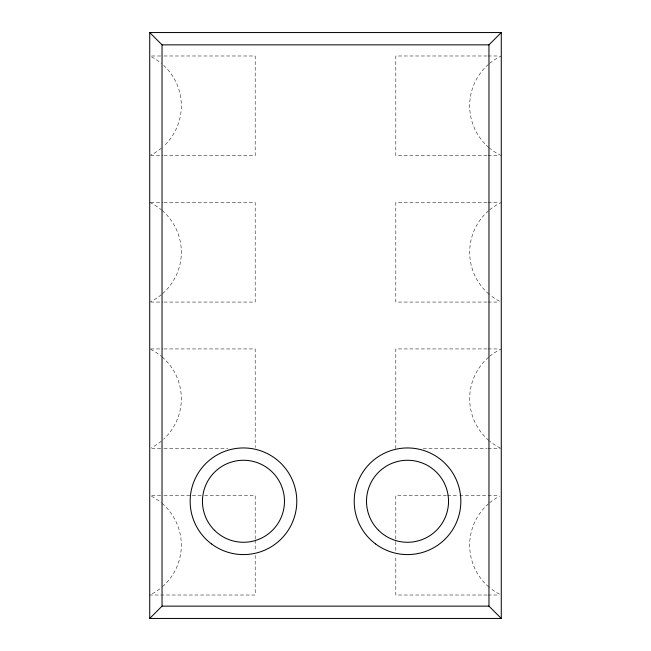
<?xml version="1.0" encoding="UTF-8"?>
<svg xmlns="http://www.w3.org/2000/svg" width="651" height="651" viewBox="0 0 651 651"><rect width="100%" height="100%" fill="white"/><g stroke="black" fill="none" stroke-linecap="round" stroke-linejoin="round"><path stroke-width="0.49" stroke-dasharray="3.25 2.44" d="M151.756 55.986L162.913 55.986M163.93 55.986L255.192 55.986L255.192 155.589L163.93 155.589M487.07 55.986L395.808 55.986L395.808 155.589L487.07 155.589M488.087 55.986L499.244 55.986M150.747 155.589L162.913 155.589M488.087 155.589L499.244 155.589M150.747 202.461L162.913 202.461M163.93 202.461L255.192 202.461L255.192 302.064L163.93 302.064M487.07 202.461L395.808 202.461L395.808 302.064L487.07 302.064M488.087 202.461L499.244 202.461M150.747 302.064L162.913 302.064M488.087 302.064L499.244 302.064M150.747 348.936L162.913 348.936M163.93 348.936L255.192 348.936L255.192 447.522M487.07 348.936L395.808 348.936L395.808 448.539M488.087 348.936L499.244 348.936M151.756 448.539L162.913 448.539M163.93 448.539L227.809 448.539M423.191 448.539L487.07 448.539M488.087 448.539L500.253 448.539M151.756 495.411L162.913 495.411M163.93 495.411L191.304 495.411M192.322 495.411L203.478 495.411M204.487 495.411L255.192 495.411L255.192 539.118M446.513 495.411L395.808 495.411L395.808 551.307M447.522 495.411L458.678 495.411M459.696 495.411L487.07 495.411M488.087 495.411L499.244 495.411M487.07 595.014L395.808 595.014L395.808 555.376M488.087 595.014L499.244 595.014M255.192 540.135L255.192 551.307M255.192 555.376L255.192 595.014L149.73 595.014A55.042 55.042 0 0 0 161.375 587.625M162.132 503.443A55.042 55.042 0 0 1 162.132 586.982M151.504 496.282A55.042 55.042 0 0 1 161.375 502.8M162.132 210.493A55.042 55.042 0 0 1 162.132 294.032M161.375 294.675A55.042 55.042 0 0 1 150.617 301.633M149.73 202.461A55.042 55.042 0 0 1 161.375 209.85M163.613 65.328A55.042 55.042 0 0 1 163.613 146.247M161.375 148.2A55.042 55.042 0 0 1 150.617 155.158M151.504 56.857A55.042 55.042 0 0 1 161.375 63.375M162.132 356.968A55.042 55.042 0 0 1 163.613 439.197M161.375 441.15A55.042 55.042 0 0 1 151.504 447.668M150.617 349.367A55.042 55.042 0 0 1 161.375 356.325M499.496 301.193A55.042 55.042 0 0 1 489.625 294.667M488.868 294.032A55.042 55.042 0 0 1 488.868 210.493M489.625 209.858A55.042 55.042 0 0 1 501.27 202.461M500.383 448.108A55.042 55.042 0 0 1 489.625 441.142M488.868 440.507A55.042 55.042 0 0 1 488.868 356.968M489.625 356.333A55.042 55.042 0 0 1 501.27 348.936M499.496 594.143A55.042 55.042 0 0 1 489.625 587.617M488.868 586.982A55.042 55.042 0 0 1 488.868 503.443M489.625 502.8A55.042 55.042 0 0 1 499.496 496.282M501.27 155.589A55.042 55.042 0 0 1 489.625 148.192M488.868 147.557A55.042 55.042 0 0 1 488.868 64.018M489.625 63.383A55.042 55.042 0 0 1 501.27 55.986"/><path stroke-width="0.98" d="M501.27 618.45L488.966 606.146L488.966 44.854L501.27 32.55L149.73 32.55L149.73 618.45L501.27 618.45L501.27 32.55M149.73 618.45L162.034 606.146L162.034 44.854L149.73 32.55M162.034 44.854L488.966 44.854M162.034 606.146L488.966 606.146M378.524 530.272A41.013 41.013 0 0 0 447.139 511.881A41.013 41.013 0 0 0 396.915 461.657A41.013 41.013 0 0 0 378.524 530.272M375.497 543.894A53.317 53.317 0 0 0 460.452 507.699A53.317 53.317 0 0 0 386.629 452.217A53.317 53.317 0 0 0 375.497 543.894M214.472 530.272A41.013 41.013 0 0 0 283.087 511.881A41.013 41.013 0 0 0 232.863 461.657A41.013 41.013 0 0 0 214.472 530.272M211.445 543.894A53.317 53.317 0 0 0 296.4 507.699A53.317 53.317 0 0 0 222.577 452.217A53.317 53.317 0 0 0 211.445 543.894"/></g></svg>
